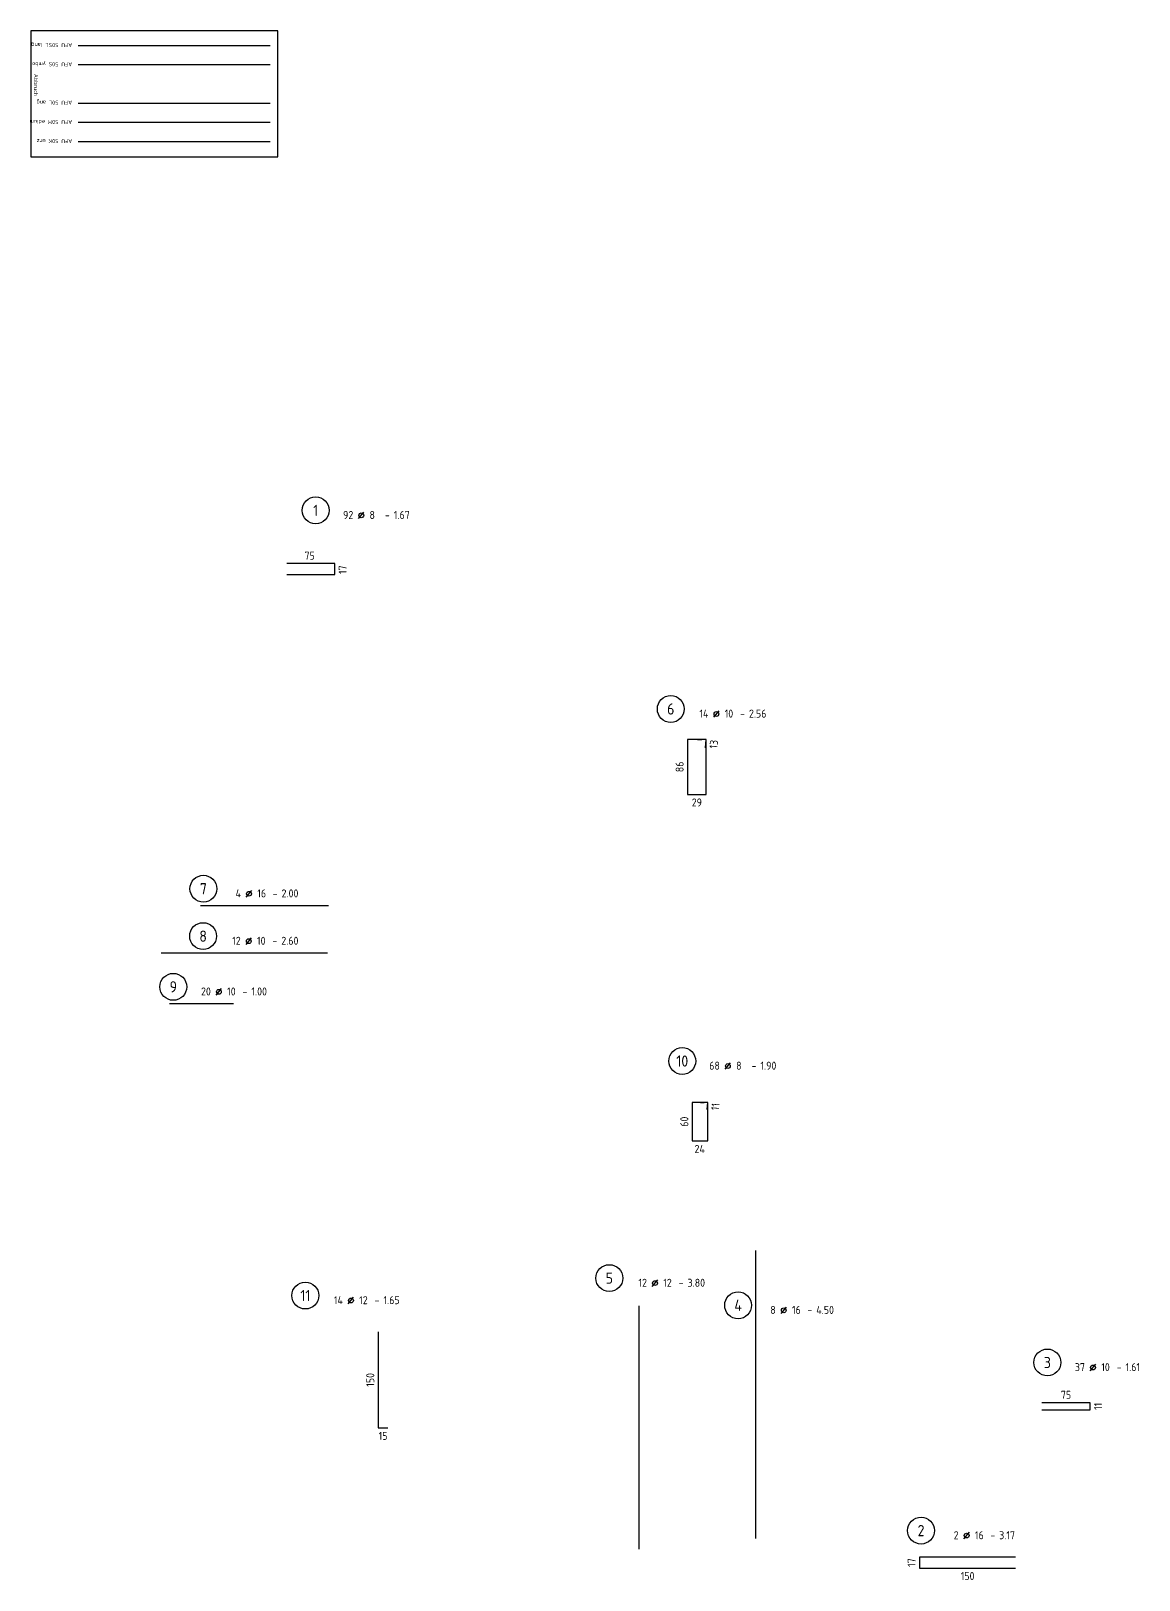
# Model space of a CAD drawing. Extents: x 21.6 to 105.5, y -19 to 78.7.
# Drawn here: x 88.15 to 105.45, y -10.86 to 13.33 of the extents above; entities that cross this region are included whole.
import ezdxf
from ezdxf.enums import TextEntityAlignment as Align

# ---------------------------------------------------------------- set-up
doc = ezdxf.new("R2010")
doc.units = 0
doc.header["$LTSCALE"] = 0.5
doc.linetypes.add('AUSGEZOGEN', pattern=[1000.01, 1000, 0.01])
doc.layers.add('AFU', color=7, linetype='Continuous')
doc.layers.add('RND', color=7, linetype='Continuous')
doc.styles.add('txt', font='isocp.shx')
doc.linetypes.add('ABBRUCH', pattern='A,0.15,-0.15,["x",Standard,S=0.07,R=0,X=-0.1,Y=-0.0238],-0.005', length=0.305)
doc.linetypes.add('AFU_50K', pattern='A,0.15,["/",Standard,S=0.2,R=0,X=-0.01,Y=-0.1],0.07,["/",Standard,S=0.2,R=0,X=-0.01,Y=-0.1],0.15', length=0.37)
doc.linetypes.add('AFU_50L', pattern='A,0.75,["/",Standard,S=0.2,R=0,X=-0.01,Y=-0.1],0.07,["/",Standard,S=0.2,R=0,X=-0.01,Y=-0.1],0.75', length=1.57)
doc.linetypes.add('AFU_50M', pattern='A,0.45,["/",Standard,S=0.2,R=0,X=-0.01,Y=-0.1],0.07,["/",Standard,S=0.2,R=0,X=-0.01,Y=-0.1],0.45', length=0.97)
doc.linetypes.add('AFU_50S', pattern='A,0,-0.15,["/",Standard,S=0.2,R=0,X=-0.01,Y=-0.1],0,-0.07,["/",Standard,S=0.2,R=0,X=-0.01,Y=-0.1],-0.15', length=0.37)
doc.linetypes.add('AFU_50SL', pattern='A,0,-0.75,["/",Standard,S=0.2,R=0,X=-0.01,Y=-0.1],0,-0.07,["/",Standard,S=0.2,R=0,X=-0.01,Y=-0.1],-0.75', length=1.57)

# ---------------------------------------------------------------- blocks, each defined once
blk = doc.blocks.new('RND_AUSZ')
at = {"layer": 'RND', "color": 7, "linetype": 'Continuous'}
blk.add_line((1.341, 0.262), (1.509, 0.466), dxfattribs=at)
at = {"layer": 'RND', "color": 1, "linetype": 'Continuous'}
blk.add_circle((0, 0.52), 0.42, dxfattribs=at)
at = {"layer": 'RND', "color": 7, "linetype": 'Continuous'}
blk.add_circle((1.425, 0.364), 0.075, dxfattribs=at)
at = {"layer": 'RND', "color": 7, "linetype": 'Continuous', "style": 'txt'}
blk.add_text('-', height=0.25, dxfattribs=at).set_placement((2.163, 0.25))
for tag, p in [('WIEOFT', (-0.536, 0.25)), ('STK', (1.174, 0.25))]:
    blk.add_attdef(tag, text='', height=0.25, dxfattribs=at).set_placement(p, align=Align.RIGHT)
at = {"layer": 'RND', "color": 1, "linetype": 'Continuous', "style": 'txt'}
blk.add_attdef('POS', text='', height=0.35, dxfattribs=at).set_placement((0, 0.52), align=Align.MIDDLE)
at = {"layer": 'RND', "color": 7, "linetype": 'Continuous', "style": 'txt'}
for tag, p in [('DS', (1.683, 0.25)), ('LANG', (2.441, 0.25)), ('TEXT', (3.669, 0.25))]:
    blk.add_attdef(tag, p, '', height=0.25, dxfattribs=at)

msp = doc.modelspace()

# ---------------------------------------------------------------- linework, layer by layer
at = {"layer": 'AFU', "color": 8, "linetype": 'AFU_50SL'}
msp.add_line((88.8835, 13.1036), (91.8835, 13.1036), dxfattribs=at)
at = {"layer": 'AFU', "color": 8, "linetype": 'AFU_50S'}
msp.add_line((88.8835, 12.8036), (91.8835, 12.8036), dxfattribs=at)
at = {"layer": 'AFU', "color": 8, "linetype": 'AFU_50L'}
msp.add_line((88.8835, 12.2036), (91.8835, 12.2036), dxfattribs=at)
at = {"layer": 'AFU', "color": 8, "linetype": 'AFU_50M'}
msp.add_line((88.8835, 11.9036), (91.8835, 11.9036), dxfattribs=at)
at = {"layer": 'AFU', "color": 8, "linetype": 'AFU_50K'}
msp.add_line((88.8835, 11.6036), (91.8835, 11.6036), dxfattribs=at)
at = {"layer": 'AFU', "color": 8, "linetype": 'ABBRUCH'}
msp.add_lwpolyline([(92.002, 13.3297), (88.1474, 13.3297), (88.1474, 11.363), (92.002, 11.363)], close=True, dxfattribs=at)
at = {"layer": 'RND', "color": 1, "linetype": 'AUSGEZOGEN'}
for points in [[(92.1411, 4.8403), (92.8911, 4.8403), (92.8911, 5.0103), (92.1411, 5.0103)], [(98.6812, 2.1362), (98.6926, 2.2657), (98.4026, 2.2657), (98.4026, 1.4057), (98.6926, 1.4057), (98.6926, 2.2657), (98.5631, 2.2544)], [(90.7958, -0.3272), (92.7958, -0.3272)], [(90.1784, -1.0672), (92.7784, -1.0672)], [(90.31, -1.859), (91.31, -1.859)], [(98.7071, -3.5149), (98.7167, -3.4053), (98.4767, -3.4053), (98.4767, -4.0053), (98.7167, -4.0053), (98.7167, -3.4053), (98.6071, -3.4149)], [(99.4675, -10.2154), (99.4675, -5.7154)], [(97.6488, -10.3821), (97.6488, -6.5821)], [(93.5715, -6.9874), (93.5715, -8.4874), (93.7215, -8.4874)], [(103.9379, -8.2059), (104.6879, -8.2059), (104.6879, -8.0959), (103.9379, -8.0959)], [(103.526, -10.5061), (102.026, -10.5061), (102.026, -10.6761), (103.526, -10.6761)]]:
    msp.add_lwpolyline(points, dxfattribs=at)

# ---------------------------------------------------------------- block references
at = {"layer": 'RND', "color": 7, "linetype": 'AUSGEZOGEN', "xscale": 0.5, "yscale": 0.5, "zscale": 0.5}
for p, values in [((92.5939, 5.5827), {'POS': '1', 'STK': '92', 'DS': '8', 'LANG': '1.67'}), ((98.1405, 2.4805), {'POS': '6', 'STK': '14', 'DS': '10', 'LANG': '2.56'}), ((90.8402, -0.3272), {'POS': '7', 'STK': '4', 'DS': '16', 'LANG': '2.00'}), ((98.3196, -3.0181), {'POS': '10', 'STK': '68', 'DS': '8', 'LANG': '1.90'}), ((92.4323, -6.6804), {'POS': '11', 'STK': '14', 'DS': '12', 'LANG': '1.65'}), ((104.0221, -7.7262), {'POS': '3', 'STK': '37', 'DS': '10', 'LANG': '1.61'}), ((102.0488, -10.3518), {'POS': '2', 'STK': '2', 'DS': '16', 'LANG': '3.17'})]:
    msp.add_blockref('RND_AUSZ', p, dxfattribs=at).add_auto_attribs(values)
at = {"layer": 'RND', "color": 102, "linetype": 'AUSGEZOGEN', "xscale": 0.5, "yscale": 0.5, "zscale": 0.5}
msp.add_blockref('RND_AUSZ', (90.8362, -1.0672), dxfattribs=at).add_auto_attribs({'POS': '8', 'STK': '12', 'DS': '10', 'LANG': '2.60'})
at = {"layer": 'RND', "color": 1, "linetype": 'AUSGEZOGEN', "xscale": 0.5, "yscale": 0.5, "zscale": 0.5}
for p, values in [((90.3698, -1.859), {'POS': '9', 'STK': '20', 'DS': '10', 'LANG': '1.00'}), ((97.181, -6.4085), {'POS': '5', 'STK': '12', 'DS': '12', 'LANG': '3.80'}), ((99.1922, -6.8327), {'POS': '4', 'STK': '8', 'DS': '16', 'LANG': '4.50'})]:
    msp.add_blockref('RND_AUSZ', p, dxfattribs=at).add_auto_attribs(values)

# ---------------------------------------------------------------- texts
at = {"layer": 'AFU', "color": 8, "linetype": 'AFU_50SL', "style": 'txt'}
msp.add_text('AFU 50SL lang', height=0.0625, rotation=180, dxfattribs=at).set_placement((88.7922, 13.1412))
at = {"layer": 'AFU', "color": 8, "linetype": 'AFU_50S', "style": 'txt'}
msp.add_text('AFU 50S ymbol', height=0.0625, rotation=180, dxfattribs=at).set_placement((88.7922, 12.8412))
at = {"layer": 'AFU', "color": 8, "linetype": 'ABBRUCH', "style": 'txt'}
msp.add_text('Abbruch', height=0.0625, rotation=270, dxfattribs=at).set_placement((88.1927, 12.6603))
at = {"layer": 'AFU', "color": 8, "linetype": 'AFU_50L', "style": 'txt'}
msp.add_text('AFU 50L ang', height=0.0625, rotation=180, dxfattribs=at).set_placement((88.7922, 12.2412))
at = {"layer": 'AFU', "color": 8, "linetype": 'AFU_50M', "style": 'txt'}
msp.add_text('AFU 50M edium', height=0.0625, rotation=180, dxfattribs=at).set_placement((88.7922, 11.9412))
at = {"layer": 'AFU', "color": 8, "linetype": 'AFU_50K', "style": 'txt'}
msp.add_text('AFU 50K urz', height=0.0625, rotation=180, dxfattribs=at).set_placement((88.7922, 11.6412))
at = {"layer": 'RND', "color": 7, "linetype": 'AUSGEZOGEN', "style": 'txt'}
for s, p in [('75', (92.4997, 5.1353)), ('29', (98.5476, 1.2807)), ('24', (98.5917, -4.1303)), ('75', (104.3129, -7.9709)), ('15', (93.6465, -8.6124)), ('150', (102.776, -10.8011))]:
    msp.add_text(s, height=0.125, dxfattribs=at).set_placement(p, align=Align.MIDDLE)
for s, rotation, p in [('17', 90, (93.0161, 4.9153)), ('13', 84.99986, (98.8114, 2.19)), ('86', 90, (98.2776, 1.8357)), ('11', 84.99986, (98.8364, -3.471)), ('60', 90, (98.3517, -3.7053)), ('150', 90, (93.4465, -7.7374)), ('11', 90, (104.8129, -8.1509)), ('17', 90, (101.901, -10.5911))]:
    msp.add_text(s, height=0.125, rotation=rotation, dxfattribs=at).set_placement(p, align=Align.MIDDLE)

doc.saveas('drawing.dxf')
